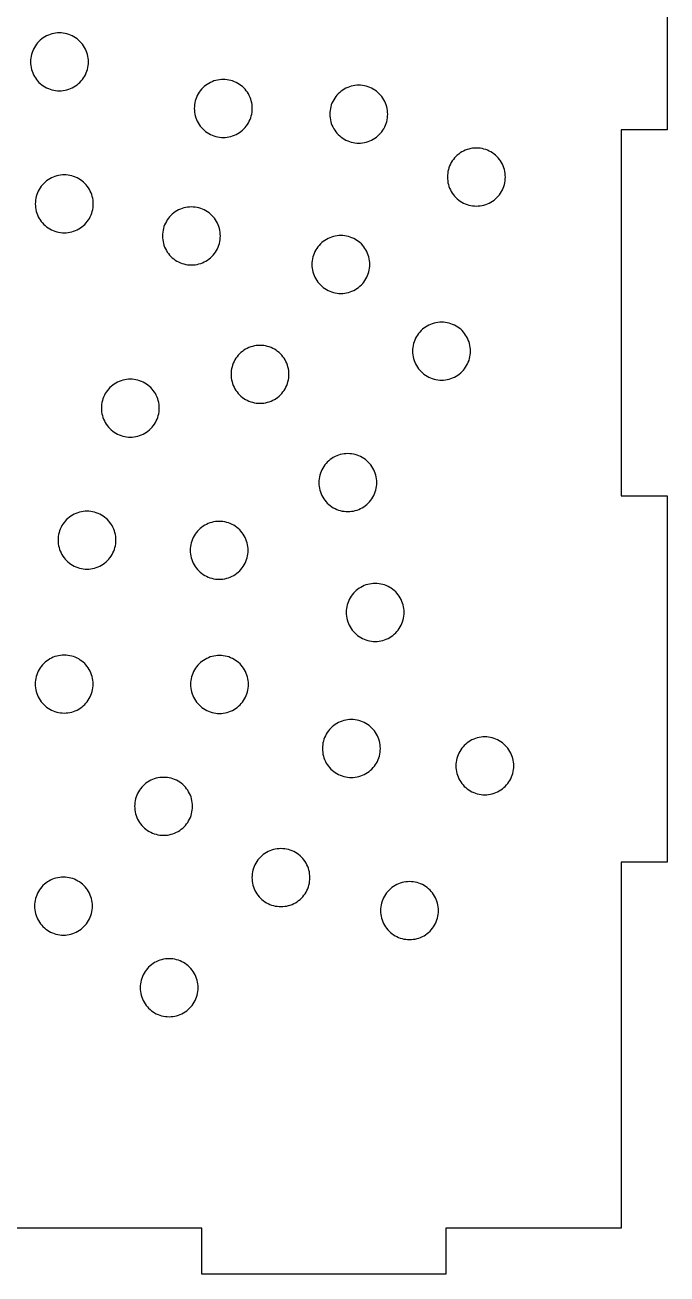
# Model space of a CAD drawing. Header units: millimetres. Extents: x 0 to 375, y -237 to 0.
# Drawn here: x 332.9 to 375, y -126 to -44.1 of the extents above; entities that cross this region are included whole.
import ezdxf

# ---------------------------------------------------------------- set-up
doc = ezdxf.new("R2010")
doc.units = ezdxf.units.MM
doc.layers.add('CUT', color=1, linetype='Continuous')

msp = doc.modelspace()

# ---------------------------------------------------------------- linework, layer by layer
at = {"layer": 'CUT'}
msp.add_lwpolyline([(375, -27), (375, -51), (372, -51), (372, -75), (375, -75), (375, -99), (372, -99), (372, -123), (360.5, -123), (360.5, -126), (360.5, -126), (344.5, -126), (344.5, -123), (315.5, -123)], dxfattribs=at)
for points in [[(336.96, -47.155), (336.996, -47.036), (337.024, -46.915), (337.045, -46.792), (337.057, -46.668), (337.061, -46.544), (337.057, -46.42), (337.045, -46.296), (337.024, -46.174), (336.996, -46.052), (336.96, -45.934), (336.916, -45.817), (336.865, -45.704), (336.806, -45.594), (336.741, -45.489), (336.668, -45.388), (336.59, -45.292), (336.505, -45.201), (336.414, -45.116), (336.318, -45.037), (336.217, -44.965), (336.111, -44.899), (336.002, -44.841), (335.888, -44.789), (335.772, -44.746), (335.653, -44.709), (335.532, -44.681), (335.409, -44.661), (335.286, -44.649), (335.162, -44.645), (335.037, -44.649), (334.914, -44.661), (334.791, -44.681), (334.67, -44.709), (334.551, -44.746), (334.435, -44.789), (334.322, -44.841), (334.212, -44.899), (334.106, -44.965), (334.005, -45.037), (333.909, -45.116), (333.819, -45.201), (333.734, -45.292), (333.655, -45.388), (333.582, -45.489), (333.517, -45.594), (333.458, -45.704), (333.407, -45.817), (333.363, -45.934), (333.327, -46.052), (333.299, -46.174), (333.279, -46.296), (333.266, -46.42), (333.262, -46.544), (333.266, -46.668), (333.279, -46.792), (333.299, -46.915), (333.327, -47.036), (333.363, -47.155), (333.407, -47.271), (333.458, -47.384), (333.517, -47.494), (333.582, -47.599), (333.655, -47.7), (333.734, -47.796), (333.819, -47.887), (333.909, -47.972), (334.005, -48.051), (334.106, -48.123), (334.212, -48.189), (334.322, -48.247), (334.435, -48.299), (334.551, -48.343), (334.67, -48.379), (334.791, -48.407), (334.914, -48.427), (335.037, -48.439), (335.162, -48.443), (335.286, -48.439), (335.409, -48.427), (335.532, -48.407), (335.653, -48.379), (335.772, -48.343), (335.888, -48.299), (336.002, -48.247), (336.111, -48.189), (336.217, -48.123), (336.318, -48.051), (336.414, -47.972), (336.505, -47.887), (336.59, -47.796), (336.668, -47.7), (336.741, -47.599), (336.806, -47.494), (336.865, -47.384), (336.916, -47.271), (336.96, -47.155)], [(347.703, -50.206), (347.739, -50.087), (347.768, -49.966), (347.788, -49.843), (347.8, -49.72), (347.804, -49.596), (347.8, -49.471), (347.788, -49.348), (347.768, -49.225), (347.739, -49.104), (347.703, -48.985), (347.659, -48.869), (347.608, -48.755), (347.55, -48.646), (347.484, -48.54), (347.412, -48.439), (347.333, -48.343), (347.248, -48.252), (347.157, -48.168), (347.061, -48.089), (346.96, -48.016), (346.854, -47.951), (346.745, -47.892), (346.632, -47.841), (346.515, -47.797), (346.396, -47.761), (346.275, -47.733), (346.153, -47.712), (346.029, -47.7), (345.905, -47.696), (345.78, -47.7), (345.657, -47.712), (345.534, -47.733), (345.413, -47.761), (345.294, -47.797), (345.178, -47.841), (345.065, -47.892), (344.955, -47.951), (344.85, -48.016), (344.748, -48.089), (344.652, -48.168), (344.562, -48.252), (344.477, -48.343), (344.398, -48.439), (344.325, -48.54), (344.26, -48.646), (344.201, -48.755), (344.15, -48.869), (344.106, -48.985), (344.07, -49.104), (344.042, -49.225), (344.022, -49.348), (344.009, -49.471), (344.005, -49.596), (344.009, -49.72), (344.022, -49.843), (344.042, -49.966), (344.07, -50.087), (344.106, -50.206), (344.15, -50.322), (344.201, -50.436), (344.26, -50.545), (344.325, -50.651), (344.398, -50.752), (344.477, -50.848), (344.562, -50.939), (344.652, -51.023), (344.748, -51.102), (344.85, -51.175), (344.955, -51.24), (345.065, -51.299), (345.178, -51.35), (345.294, -51.394), (345.413, -51.43), (345.534, -51.458), (345.657, -51.479), (345.78, -51.491), (345.905, -51.495), (346.029, -51.491), (346.153, -51.479), (346.275, -51.458), (346.396, -51.43), (346.515, -51.394), (346.632, -51.35), (346.745, -51.299), (346.854, -51.24), (346.96, -51.175), (347.061, -51.102), (347.157, -51.023), (347.248, -50.939), (347.333, -50.848), (347.412, -50.752), (347.484, -50.651), (347.55, -50.545), (347.608, -50.436), (347.659, -50.322), (347.703, -50.206)], [(356.543, -50.699), (356.586, -50.583), (356.622, -50.464), (356.651, -50.343), (356.671, -50.22), (356.683, -50.096), (356.687, -49.972), (356.683, -49.848), (356.671, -49.724), (356.651, -49.602), (356.622, -49.481), (356.586, -49.362), (356.543, -49.245), (356.491, -49.132), (356.433, -49.023), (356.367, -48.917), (356.295, -48.816), (356.216, -48.72), (356.131, -48.629), (356.04, -48.544), (355.944, -48.465), (355.843, -48.393), (355.737, -48.327), (355.628, -48.269), (355.515, -48.217), (355.398, -48.174), (355.279, -48.138), (355.158, -48.109), (355.036, -48.089), (354.912, -48.077), (354.788, -48.073), (354.664, -48.077), (354.54, -48.089), (354.417, -48.109), (354.296, -48.138), (354.177, -48.174), (354.061, -48.217), (353.948, -48.269), (353.838, -48.327), (353.733, -48.393), (353.632, -48.465), (353.536, -48.544), (353.445, -48.629), (353.36, -48.72), (353.281, -48.816), (353.209, -48.917), (353.143, -49.023), (353.084, -49.132), (353.033, -49.245), (352.989, -49.362), (352.953, -49.481), (352.925, -49.602), (352.905, -49.724), (352.893, -49.848), (352.889, -49.972), (352.893, -50.096), (352.905, -50.22), (352.925, -50.343), (352.953, -50.464), (352.989, -50.583), (353.033, -50.699), (353.084, -50.812), (353.143, -50.922), (353.209, -51.027), (353.281, -51.128), (353.36, -51.225), (353.445, -51.315), (353.536, -51.4), (353.632, -51.479), (353.733, -51.551), (353.838, -51.617), (353.948, -51.676), (354.061, -51.727), (354.177, -51.771), (354.296, -51.807), (354.417, -51.835), (354.54, -51.855), (354.664, -51.867), (354.788, -51.872), (354.912, -51.867), (355.036, -51.855), (355.158, -51.835), (355.279, -51.807), (355.398, -51.771), (355.515, -51.727), (355.628, -51.676), (355.737, -51.617), (355.843, -51.551), (355.944, -51.479), (356.04, -51.4), (356.131, -51.315), (356.216, -51.225), (356.295, -51.128), (356.367, -51.027), (356.433, -50.922), (356.491, -50.812), (356.543, -50.699)], [(364.256, -54.82), (364.3, -54.703), (364.336, -54.584), (364.364, -54.463), (364.384, -54.341), (364.397, -54.217), (364.401, -54.093), (364.397, -53.968), (364.384, -53.845), (364.364, -53.722), (364.336, -53.601), (364.3, -53.482), (364.256, -53.366), (364.205, -53.253), (364.146, -53.143), (364.081, -53.038), (364.008, -52.936), (363.929, -52.84), (363.844, -52.75), (363.754, -52.665), (363.658, -52.586), (363.557, -52.514), (363.451, -52.448), (363.341, -52.389), (363.228, -52.338), (363.112, -52.294), (362.993, -52.258), (362.872, -52.23), (362.749, -52.21), (362.626, -52.197), (362.501, -52.193), (362.377, -52.197), (362.253, -52.21), (362.131, -52.23), (362.01, -52.258), (361.891, -52.294), (361.775, -52.338), (361.661, -52.389), (361.552, -52.448), (361.446, -52.514), (361.345, -52.586), (361.249, -52.665), (361.158, -52.75), (361.073, -52.84), (360.995, -52.936), (360.922, -53.038), (360.857, -53.143), (360.798, -53.253), (360.747, -53.366), (360.703, -53.482), (360.667, -53.601), (360.639, -53.722), (360.618, -53.845), (360.606, -53.968), (360.602, -54.093), (360.606, -54.217), (360.618, -54.341), (360.639, -54.463), (360.667, -54.584), (360.703, -54.703), (360.747, -54.82), (360.798, -54.933), (360.857, -55.042), (360.922, -55.148), (360.995, -55.249), (361.073, -55.345), (361.158, -55.436), (361.249, -55.521), (361.345, -55.6), (361.446, -55.672), (361.552, -55.738), (361.661, -55.796), (361.775, -55.847), (361.891, -55.891), (362.01, -55.927), (362.131, -55.956), (362.253, -55.976), (362.377, -55.988), (362.501, -55.992), (362.626, -55.988), (362.749, -55.976), (362.872, -55.956), (362.993, -55.927), (363.112, -55.891), (363.228, -55.847), (363.341, -55.796), (363.451, -55.738), (363.557, -55.672), (363.658, -55.6), (363.754, -55.521), (363.844, -55.436), (363.929, -55.345), (364.008, -55.249), (364.081, -55.148), (364.146, -55.042), (364.205, -54.933), (364.256, -54.82)], [(337.279, -56.463), (337.315, -56.344), (337.343, -56.223), (337.363, -56.1), (337.375, -55.977), (337.379, -55.852), (337.375, -55.728), (337.363, -55.604), (337.343, -55.482), (337.315, -55.361), (337.279, -55.242), (337.235, -55.125), (337.183, -55.012), (337.125, -54.903), (337.059, -54.797), (336.987, -54.696), (336.908, -54.6), (336.823, -54.509), (336.732, -54.424), (336.636, -54.345), (336.535, -54.273), (336.43, -54.207), (336.32, -54.149), (336.207, -54.098), (336.091, -54.054), (335.972, -54.018), (335.851, -53.989), (335.728, -53.969), (335.604, -53.957), (335.48, -53.953), (335.356, -53.957), (335.232, -53.969), (335.109, -53.989), (334.988, -54.018), (334.869, -54.054), (334.753, -54.098), (334.64, -54.149), (334.53, -54.207), (334.425, -54.273), (334.324, -54.345), (334.228, -54.424), (334.137, -54.509), (334.052, -54.6), (333.973, -54.696), (333.901, -54.797), (333.835, -54.903), (333.777, -55.012), (333.725, -55.125), (333.681, -55.242), (333.645, -55.361), (333.617, -55.482), (333.597, -55.604), (333.585, -55.728), (333.581, -55.852), (333.585, -55.977), (333.597, -56.1), (333.617, -56.223), (333.645, -56.344), (333.681, -56.463), (333.725, -56.579), (333.777, -56.692), (333.835, -56.802), (333.901, -56.908), (333.973, -57.009), (334.052, -57.105), (334.137, -57.195), (334.228, -57.28), (334.324, -57.359), (334.425, -57.432), (334.53, -57.497), (334.64, -57.556), (334.753, -57.607), (334.869, -57.651), (334.988, -57.687), (335.109, -57.715), (335.232, -57.735), (335.356, -57.748), (335.48, -57.752), (335.604, -57.748), (335.728, -57.735), (335.851, -57.715), (335.972, -57.687), (336.091, -57.651), (336.207, -57.607), (336.32, -57.556), (336.43, -57.497), (336.535, -57.432), (336.636, -57.359), (336.732, -57.28), (336.823, -57.195), (336.908, -57.105), (336.987, -57.009), (337.059, -56.908), (337.125, -56.802), (337.183, -56.692), (337.235, -56.579), (337.279, -56.463)], [(345.614, -58.565), (345.65, -58.446), (345.678, -58.325), (345.698, -58.203), (345.711, -58.079), (345.715, -57.955), (345.711, -57.83), (345.698, -57.707), (345.678, -57.584), (345.65, -57.463), (345.614, -57.344), (345.57, -57.228), (345.519, -57.115), (345.46, -57.005), (345.395, -56.899), (345.322, -56.798), (345.243, -56.702), (345.158, -56.612), (345.068, -56.527), (344.972, -56.448), (344.871, -56.375), (344.765, -56.31), (344.655, -56.251), (344.542, -56.2), (344.426, -56.156), (344.307, -56.12), (344.186, -56.092), (344.063, -56.072), (343.94, -56.059), (343.815, -56.055), (343.691, -56.059), (343.567, -56.072), (343.445, -56.092), (343.324, -56.12), (343.205, -56.156), (343.089, -56.2), (342.975, -56.251), (342.866, -56.31), (342.76, -56.375), (342.659, -56.448), (342.563, -56.527), (342.472, -56.612), (342.387, -56.702), (342.309, -56.798), (342.236, -56.899), (342.171, -57.005), (342.112, -57.115), (342.061, -57.228), (342.017, -57.344), (341.981, -57.463), (341.953, -57.584), (341.932, -57.707), (341.92, -57.83), (341.916, -57.955), (341.92, -58.079), (341.932, -58.203), (341.953, -58.325), (341.981, -58.446), (342.017, -58.565), (342.061, -58.681), (342.112, -58.795), (342.171, -58.904), (342.236, -59.01), (342.309, -59.111), (342.387, -59.207), (342.472, -59.298), (342.563, -59.383), (342.659, -59.461), (342.76, -59.534), (342.866, -59.599), (342.975, -59.658), (343.089, -59.709), (343.205, -59.753), (343.324, -59.789), (343.445, -59.817), (343.567, -59.838), (343.691, -59.85), (343.815, -59.854), (343.94, -59.85), (344.063, -59.838), (344.186, -59.817), (344.307, -59.789), (344.426, -59.753), (344.542, -59.709), (344.655, -59.658), (344.765, -59.599), (344.871, -59.534), (344.972, -59.461), (345.068, -59.383), (345.158, -59.298), (345.243, -59.207), (345.322, -59.111), (345.395, -59.01), (345.46, -58.904), (345.519, -58.795), (345.57, -58.681), (345.614, -58.565)], [(355.415, -60.433), (355.451, -60.314), (355.479, -60.193), (355.5, -60.07), (355.512, -59.947), (355.516, -59.822), (355.512, -59.698), (355.5, -59.575), (355.479, -59.452), (355.451, -59.331), (355.415, -59.212), (355.371, -59.096), (355.32, -58.982), (355.261, -58.873), (355.196, -58.767), (355.123, -58.666), (355.045, -58.57), (354.96, -58.479), (354.869, -58.394), (354.773, -58.316), (354.672, -58.243), (354.566, -58.178), (354.457, -58.119), (354.343, -58.068), (354.227, -58.024), (354.108, -57.988), (353.987, -57.96), (353.864, -57.939), (353.741, -57.927), (353.617, -57.923), (353.492, -57.927), (353.369, -57.939), (353.246, -57.96), (353.125, -57.988), (353.006, -58.024), (352.89, -58.068), (352.777, -58.119), (352.667, -58.178), (352.561, -58.243), (352.46, -58.316), (352.364, -58.394), (352.274, -58.479), (352.189, -58.57), (352.11, -58.666), (352.037, -58.767), (351.972, -58.873), (351.913, -58.982), (351.862, -59.096), (351.818, -59.212), (351.782, -59.331), (351.754, -59.452), (351.734, -59.575), (351.721, -59.698), (351.717, -59.822), (351.721, -59.947), (351.734, -60.07), (351.754, -60.193), (351.782, -60.314), (351.818, -60.433), (351.862, -60.549), (351.913, -60.662), (351.972, -60.772), (352.037, -60.878), (352.11, -60.979), (352.189, -61.075), (352.274, -61.165), (352.364, -61.25), (352.46, -61.329), (352.561, -61.402), (352.667, -61.467), (352.777, -61.526), (352.89, -61.577), (353.006, -61.621), (353.125, -61.657), (353.246, -61.685), (353.369, -61.705), (353.492, -61.718), (353.617, -61.722), (353.741, -61.718), (353.864, -61.705), (353.987, -61.685), (354.108, -61.657), (354.227, -61.621), (354.343, -61.577), (354.457, -61.526), (354.566, -61.467), (354.672, -61.402), (354.773, -61.329), (354.869, -61.25), (354.96, -61.165), (355.045, -61.075), (355.123, -60.979), (355.196, -60.878), (355.261, -60.772), (355.32, -60.662), (355.371, -60.549), (355.415, -60.433)], [(362.016, -66.114), (362.052, -65.995), (362.08, -65.874), (362.1, -65.751), (362.113, -65.628), (362.117, -65.503), (362.113, -65.379), (362.1, -65.256), (362.08, -65.133), (362.052, -65.012), (362.016, -64.893), (361.972, -64.777), (361.921, -64.663), (361.862, -64.554), (361.797, -64.448), (361.724, -64.347), (361.645, -64.251), (361.56, -64.16), (361.47, -64.075), (361.374, -63.997), (361.273, -63.924), (361.167, -63.859), (361.057, -63.8), (360.944, -63.749), (360.828, -63.705), (360.709, -63.669), (360.588, -63.641), (360.465, -63.62), (360.342, -63.608), (360.217, -63.604), (360.093, -63.608), (359.97, -63.62), (359.847, -63.641), (359.726, -63.669), (359.607, -63.705), (359.491, -63.749), (359.377, -63.8), (359.268, -63.859), (359.162, -63.924), (359.061, -63.997), (358.965, -64.075), (358.874, -64.16), (358.789, -64.251), (358.711, -64.347), (358.638, -64.448), (358.573, -64.554), (358.514, -64.663), (358.463, -64.777), (358.419, -64.893), (358.383, -65.012), (358.355, -65.133), (358.334, -65.256), (358.322, -65.379), (358.318, -65.503), (358.322, -65.628), (358.334, -65.751), (358.355, -65.874), (358.383, -65.995), (358.419, -66.114), (358.463, -66.23), (358.514, -66.343), (358.573, -66.453), (358.638, -66.559), (358.711, -66.66), (358.789, -66.756), (358.874, -66.846), (358.965, -66.931), (359.061, -67.01), (359.162, -67.083), (359.268, -67.148), (359.377, -67.207), (359.491, -67.258), (359.607, -67.302), (359.726, -67.338), (359.847, -67.366), (359.97, -67.387), (360.093, -67.399), (360.217, -67.403), (360.342, -67.399), (360.465, -67.387), (360.588, -67.366), (360.709, -67.338), (360.828, -67.302), (360.944, -67.258), (361.057, -67.207), (361.167, -67.148), (361.273, -67.083), (361.374, -67.01), (361.47, -66.931), (361.56, -66.846), (361.645, -66.756), (361.724, -66.66), (361.797, -66.559), (361.862, -66.453), (361.921, -66.343), (361.972, -66.23), (362.016, -66.114)], [(350.11, -67.636), (350.146, -67.517), (350.174, -67.396), (350.195, -67.274), (350.207, -67.15), (350.211, -67.026), (350.207, -66.902), (350.195, -66.778), (350.174, -66.655), (350.146, -66.534), (350.11, -66.415), (350.066, -66.299), (350.015, -66.186), (349.956, -66.076), (349.891, -65.971), (349.818, -65.87), (349.74, -65.773), (349.655, -65.683), (349.564, -65.598), (349.468, -65.519), (349.367, -65.447), (349.261, -65.381), (349.152, -65.322), (349.038, -65.271), (348.922, -65.227), (348.803, -65.191), (348.682, -65.163), (348.559, -65.143), (348.436, -65.131), (348.312, -65.126), (348.187, -65.131), (348.064, -65.143), (347.941, -65.163), (347.82, -65.191), (347.701, -65.227), (347.585, -65.271), (347.472, -65.322), (347.362, -65.381), (347.256, -65.447), (347.155, -65.519), (347.059, -65.598), (346.969, -65.683), (346.884, -65.773), (346.805, -65.87), (346.732, -65.971), (346.667, -66.076), (346.608, -66.186), (346.557, -66.299), (346.513, -66.415), (346.477, -66.534), (346.449, -66.655), (346.429, -66.778), (346.416, -66.902), (346.412, -67.026), (346.416, -67.15), (346.429, -67.274), (346.449, -67.396), (346.477, -67.517), (346.513, -67.636), (346.557, -67.753), (346.608, -67.866), (346.667, -67.975), (346.732, -68.081), (346.805, -68.182), (346.884, -68.278), (346.969, -68.369), (347.059, -68.454), (347.155, -68.533), (347.256, -68.605), (347.362, -68.671), (347.472, -68.729), (347.585, -68.78), (347.701, -68.824), (347.82, -68.86), (347.941, -68.889), (348.064, -68.909), (348.187, -68.921), (348.312, -68.925), (348.436, -68.921), (348.559, -68.909), (348.682, -68.889), (348.803, -68.86), (348.922, -68.824), (349.038, -68.78), (349.152, -68.729), (349.261, -68.671), (349.367, -68.605), (349.468, -68.533), (349.564, -68.454), (349.655, -68.369), (349.74, -68.278), (349.818, -68.182), (349.891, -68.081), (349.956, -67.975), (350.015, -67.866), (350.066, -67.753), (350.11, -67.636)], [(341.566, -69.968), (341.609, -69.851), (341.645, -69.732), (341.674, -69.611), (341.694, -69.489), (341.706, -69.365), (341.71, -69.241), (341.706, -69.117), (341.694, -68.993), (341.674, -68.87), (341.645, -68.749), (341.609, -68.63), (341.566, -68.514), (341.514, -68.401), (341.456, -68.291), (341.39, -68.186), (341.318, -68.085), (341.239, -67.989), (341.154, -67.898), (341.063, -67.813), (340.967, -67.734), (340.866, -67.662), (340.76, -67.596), (340.651, -67.537), (340.538, -67.486), (340.421, -67.442), (340.302, -67.406), (340.181, -67.378), (340.059, -67.358), (339.935, -67.346), (339.811, -67.342), (339.687, -67.346), (339.563, -67.358), (339.44, -67.378), (339.319, -67.406), (339.2, -67.442), (339.084, -67.486), (338.971, -67.537), (338.861, -67.596), (338.756, -67.662), (338.655, -67.734), (338.559, -67.813), (338.468, -67.898), (338.383, -67.989), (338.304, -68.085), (338.232, -68.186), (338.166, -68.291), (338.107, -68.401), (338.056, -68.514), (338.012, -68.63), (337.976, -68.749), (337.948, -68.87), (337.928, -68.993), (337.916, -69.117), (337.912, -69.241), (337.916, -69.365), (337.928, -69.489), (337.948, -69.611), (337.976, -69.732), (338.012, -69.851), (338.056, -69.968), (338.107, -70.081), (338.166, -70.19), (338.232, -70.296), (338.304, -70.397), (338.383, -70.493), (338.468, -70.584), (338.559, -70.669), (338.655, -70.748), (338.756, -70.82), (338.861, -70.886), (338.971, -70.944), (339.084, -70.996), (339.2, -71.039), (339.319, -71.075), (339.44, -71.104), (339.563, -71.124), (339.687, -71.136), (339.811, -71.14), (339.935, -71.136), (340.059, -71.124), (340.181, -71.104), (340.302, -71.075), (340.421, -71.039), (340.538, -70.996), (340.651, -70.944), (340.76, -70.886), (340.866, -70.82), (340.967, -70.748), (341.063, -70.669), (341.154, -70.584), (341.239, -70.493), (341.318, -70.397), (341.39, -70.296), (341.456, -70.19), (341.514, -70.081), (341.566, -69.968)], [(355.869, -74.731), (355.905, -74.613), (355.933, -74.491), (355.953, -74.369), (355.965, -74.245), (355.969, -74.121), (355.965, -73.997), (355.953, -73.873), (355.933, -73.75), (355.905, -73.629), (355.869, -73.51), (355.825, -73.394), (355.773, -73.281), (355.715, -73.171), (355.649, -73.066), (355.577, -72.965), (355.498, -72.869), (355.413, -72.778), (355.322, -72.693), (355.226, -72.614), (355.125, -72.542), (355.02, -72.476), (354.91, -72.418), (354.797, -72.366), (354.681, -72.322), (354.562, -72.286), (354.441, -72.258), (354.318, -72.238), (354.194, -72.226), (354.07, -72.222), (353.946, -72.226), (353.822, -72.238), (353.699, -72.258), (353.578, -72.286), (353.459, -72.322), (353.343, -72.366), (353.23, -72.418), (353.12, -72.476), (353.015, -72.542), (352.914, -72.614), (352.818, -72.693), (352.727, -72.778), (352.642, -72.869), (352.563, -72.965), (352.491, -73.066), (352.425, -73.171), (352.367, -73.281), (352.315, -73.394), (352.271, -73.51), (352.235, -73.629), (352.207, -73.75), (352.187, -73.873), (352.175, -73.997), (352.171, -74.121), (352.175, -74.245), (352.187, -74.369), (352.207, -74.491), (352.235, -74.613), (352.271, -74.731), (352.315, -74.848), (352.367, -74.961), (352.425, -75.071), (352.491, -75.176), (352.563, -75.277), (352.642, -75.373), (352.727, -75.464), (352.818, -75.549), (352.914, -75.628), (353.015, -75.7), (353.12, -75.766), (353.23, -75.824), (353.343, -75.876), (353.459, -75.919), (353.578, -75.956), (353.699, -75.984), (353.822, -76.004), (353.946, -76.016), (354.07, -76.02), (354.194, -76.016), (354.318, -76.004), (354.441, -75.984), (354.562, -75.956), (354.681, -75.919), (354.797, -75.876), (354.91, -75.824), (355.02, -75.766), (355.125, -75.7), (355.226, -75.628), (355.322, -75.549), (355.413, -75.464), (355.498, -75.373), (355.577, -75.277), (355.649, -75.176), (355.715, -75.071), (355.773, -74.961), (355.825, -74.848), (355.869, -74.731)], [(338.768, -78.504), (338.804, -78.385), (338.832, -78.264), (338.853, -78.142), (338.865, -78.018), (338.869, -77.894), (338.865, -77.77), (338.853, -77.646), (338.832, -77.523), (338.804, -77.402), (338.768, -77.283), (338.724, -77.167), (338.673, -77.054), (338.615, -76.944), (338.549, -76.839), (338.476, -76.738), (338.398, -76.641), (338.313, -76.551), (338.222, -76.466), (338.126, -76.387), (338.025, -76.315), (337.919, -76.249), (337.81, -76.19), (337.696, -76.139), (337.58, -76.095), (337.461, -76.059), (337.34, -76.031), (337.218, -76.011), (337.094, -75.999), (336.97, -75.994), (336.845, -75.999), (336.722, -76.011), (336.599, -76.031), (336.478, -76.059), (336.359, -76.095), (336.243, -76.139), (336.13, -76.19), (336.02, -76.249), (335.914, -76.315), (335.813, -76.387), (335.717, -76.466), (335.627, -76.551), (335.542, -76.641), (335.463, -76.738), (335.39, -76.839), (335.325, -76.944), (335.266, -77.054), (335.215, -77.167), (335.171, -77.283), (335.135, -77.402), (335.107, -77.523), (335.087, -77.646), (335.074, -77.77), (335.07, -77.894), (335.074, -78.018), (335.087, -78.142), (335.107, -78.264), (335.135, -78.385), (335.171, -78.504), (335.215, -78.621), (335.266, -78.734), (335.325, -78.843), (335.39, -78.949), (335.463, -79.05), (335.542, -79.146), (335.627, -79.237), (335.717, -79.322), (335.813, -79.401), (335.914, -79.473), (336.02, -79.539), (336.13, -79.597), (336.243, -79.648), (336.359, -79.692), (336.478, -79.728), (336.599, -79.757), (336.722, -79.777), (336.845, -79.789), (336.97, -79.793), (337.094, -79.789), (337.218, -79.777), (337.34, -79.757), (337.461, -79.728), (337.58, -79.692), (337.696, -79.648), (337.81, -79.597), (337.919, -79.539), (338.025, -79.473), (338.126, -79.401), (338.222, -79.322), (338.313, -79.237), (338.398, -79.146), (338.476, -79.05), (338.549, -78.949), (338.615, -78.843), (338.673, -78.734), (338.724, -78.621), (338.768, -78.504)], [(347.437, -79.172), (347.473, -79.053), (347.501, -78.932), (347.521, -78.81), (347.533, -78.686), (347.537, -78.562), (347.533, -78.438), (347.521, -78.314), (347.501, -78.191), (347.473, -78.07), (347.437, -77.951), (347.393, -77.835), (347.341, -77.722), (347.283, -77.612), (347.217, -77.507), (347.145, -77.406), (347.066, -77.31), (346.981, -77.219), (346.89, -77.134), (346.794, -77.055), (346.693, -76.983), (346.588, -76.917), (346.478, -76.858), (346.365, -76.807), (346.249, -76.763), (346.13, -76.727), (346.009, -76.699), (345.886, -76.679), (345.762, -76.667), (345.638, -76.663), (345.514, -76.667), (345.39, -76.679), (345.267, -76.699), (345.146, -76.727), (345.027, -76.763), (344.911, -76.807), (344.798, -76.858), (344.688, -76.917), (344.583, -76.983), (344.482, -77.055), (344.386, -77.134), (344.295, -77.219), (344.21, -77.31), (344.131, -77.406), (344.059, -77.507), (343.993, -77.612), (343.935, -77.722), (343.883, -77.835), (343.839, -77.951), (343.803, -78.07), (343.775, -78.191), (343.755, -78.314), (343.743, -78.438), (343.739, -78.562), (343.743, -78.686), (343.755, -78.81), (343.775, -78.932), (343.803, -79.053), (343.839, -79.172), (343.883, -79.289), (343.935, -79.402), (343.993, -79.512), (344.059, -79.617), (344.131, -79.718), (344.21, -79.814), (344.295, -79.905), (344.386, -79.99), (344.482, -80.069), (344.583, -80.141), (344.688, -80.207), (344.798, -80.265), (344.911, -80.317), (345.027, -80.36), (345.146, -80.396), (345.267, -80.425), (345.39, -80.445), (345.514, -80.457), (345.638, -80.461), (345.762, -80.457), (345.886, -80.445), (346.009, -80.425), (346.13, -80.396), (346.249, -80.36), (346.365, -80.317), (346.478, -80.265), (346.588, -80.207), (346.693, -80.141), (346.794, -80.069), (346.89, -79.99), (346.981, -79.905), (347.066, -79.814), (347.145, -79.718), (347.217, -79.617), (347.283, -79.512), (347.341, -79.402), (347.393, -79.289), (347.437, -79.172)], [(357.666, -83.243), (357.702, -83.124), (357.73, -83.003), (357.751, -82.88), (357.763, -82.757), (357.767, -82.632), (357.763, -82.508), (357.751, -82.385), (357.73, -82.262), (357.702, -82.141), (357.666, -82.022), (357.622, -81.906), (357.571, -81.792), (357.512, -81.683), (357.447, -81.577), (357.374, -81.476), (357.295, -81.38), (357.21, -81.289), (357.12, -81.205), (357.024, -81.126), (356.923, -81.053), (356.817, -80.988), (356.708, -80.929), (356.594, -80.878), (356.478, -80.834), (356.359, -80.798), (356.238, -80.77), (356.115, -80.749), (355.992, -80.737), (355.867, -80.733), (355.743, -80.737), (355.62, -80.749), (355.497, -80.77), (355.376, -80.798), (355.257, -80.834), (355.141, -80.878), (355.027, -80.929), (354.918, -80.988), (354.812, -81.053), (354.711, -81.126), (354.615, -81.205), (354.524, -81.289), (354.439, -81.38), (354.361, -81.476), (354.288, -81.577), (354.223, -81.683), (354.164, -81.792), (354.113, -81.906), (354.069, -82.022), (354.033, -82.141), (354.005, -82.262), (353.984, -82.385), (353.972, -82.508), (353.968, -82.632), (353.972, -82.757), (353.984, -82.88), (354.005, -83.003), (354.033, -83.124), (354.069, -83.243), (354.113, -83.359), (354.164, -83.473), (354.223, -83.582), (354.288, -83.688), (354.361, -83.789), (354.439, -83.885), (354.524, -83.975), (354.615, -84.06), (354.711, -84.139), (354.812, -84.212), (354.918, -84.277), (355.027, -84.336), (355.141, -84.387), (355.257, -84.431), (355.376, -84.467), (355.497, -84.495), (355.62, -84.516), (355.743, -84.528), (355.867, -84.532), (355.992, -84.528), (356.115, -84.516), (356.238, -84.495), (356.359, -84.467), (356.478, -84.431), (356.594, -84.387), (356.708, -84.336), (356.817, -84.277), (356.923, -84.212), (357.024, -84.139), (357.12, -84.06), (357.21, -83.975), (357.295, -83.885), (357.374, -83.789), (357.447, -83.688), (357.512, -83.582), (357.571, -83.473), (357.622, -83.359), (357.666, -83.243)], [(337.272, -87.941), (337.308, -87.822), (337.336, -87.701), (337.357, -87.578), (337.369, -87.454), (337.373, -87.33), (337.369, -87.206), (337.357, -87.082), (337.336, -86.96), (337.308, -86.839), (337.272, -86.72), (337.228, -86.603), (337.177, -86.49), (337.118, -86.381), (337.053, -86.275), (336.98, -86.174), (336.901, -86.078), (336.817, -85.987), (336.726, -85.902), (336.63, -85.823), (336.529, -85.751), (336.423, -85.685), (336.314, -85.627), (336.2, -85.576), (336.084, -85.532), (335.965, -85.496), (335.844, -85.467), (335.721, -85.447), (335.598, -85.435), (335.473, -85.431), (335.349, -85.435), (335.226, -85.447), (335.103, -85.467), (334.982, -85.496), (334.863, -85.532), (334.747, -85.576), (334.633, -85.627), (334.524, -85.685), (334.418, -85.751), (334.317, -85.823), (334.221, -85.902), (334.13, -85.987), (334.046, -86.078), (333.967, -86.174), (333.894, -86.275), (333.829, -86.381), (333.77, -86.49), (333.719, -86.603), (333.675, -86.72), (333.639, -86.839), (333.611, -86.96), (333.59, -87.082), (333.578, -87.206), (333.574, -87.33), (333.578, -87.454), (333.59, -87.578), (333.611, -87.701), (333.639, -87.822), (333.675, -87.941), (333.719, -88.057), (333.77, -88.17), (333.829, -88.28), (333.894, -88.385), (333.967, -88.486), (334.046, -88.583), (334.13, -88.673), (334.221, -88.758), (334.317, -88.837), (334.418, -88.909), (334.524, -88.975), (334.633, -89.034), (334.747, -89.085), (334.863, -89.129), (334.982, -89.165), (335.103, -89.193), (335.226, -89.213), (335.349, -89.225), (335.473, -89.23), (335.598, -89.225), (335.721, -89.213), (335.844, -89.193), (335.965, -89.165), (336.084, -89.129), (336.2, -89.085), (336.314, -89.034), (336.423, -88.975), (336.529, -88.909), (336.63, -88.837), (336.726, -88.758), (336.817, -88.673), (336.901, -88.583), (336.98, -88.486), (337.053, -88.385), (337.118, -88.28), (337.177, -88.17), (337.228, -88.057), (337.272, -87.941)], [(347.413, -88.079), (347.457, -87.963), (347.493, -87.844), (347.521, -87.723), (347.542, -87.601), (347.554, -87.477), (347.558, -87.353), (347.554, -87.228), (347.542, -87.105), (347.521, -86.982), (347.493, -86.861), (347.457, -86.742), (347.413, -86.626), (347.362, -86.513), (347.303, -86.403), (347.238, -86.297), (347.165, -86.196), (347.087, -86.1), (347.002, -86.01), (346.911, -85.925), (346.815, -85.846), (346.714, -85.773), (346.608, -85.708), (346.499, -85.649), (346.385, -85.598), (346.269, -85.554), (346.15, -85.518), (346.029, -85.49), (345.906, -85.47), (345.783, -85.457), (345.659, -85.453), (345.534, -85.457), (345.411, -85.47), (345.288, -85.49), (345.167, -85.518), (345.048, -85.554), (344.932, -85.598), (344.818, -85.649), (344.709, -85.708), (344.603, -85.773), (344.502, -85.846), (344.406, -85.925), (344.316, -86.01), (344.231, -86.1), (344.152, -86.196), (344.079, -86.297), (344.014, -86.403), (343.955, -86.513), (343.904, -86.626), (343.86, -86.742), (343.824, -86.861), (343.796, -86.982), (343.775, -87.105), (343.763, -87.228), (343.759, -87.353), (343.763, -87.477), (343.775, -87.601), (343.796, -87.723), (343.824, -87.844), (343.86, -87.963), (343.904, -88.079), (343.955, -88.193), (344.014, -88.302), (344.079, -88.408), (344.152, -88.509), (344.231, -88.605), (344.316, -88.696), (344.406, -88.781), (344.502, -88.859), (344.603, -88.932), (344.709, -88.997), (344.818, -89.056), (344.932, -89.107), (345.048, -89.151), (345.167, -89.187), (345.288, -89.215), (345.411, -89.236), (345.534, -89.248), (345.659, -89.252), (345.783, -89.248), (345.906, -89.236), (346.029, -89.215), (346.15, -89.187), (346.269, -89.151), (346.385, -89.107), (346.499, -89.056), (346.608, -88.997), (346.714, -88.932), (346.815, -88.859), (346.911, -88.781), (347.002, -88.696), (347.087, -88.605), (347.165, -88.509), (347.238, -88.408), (347.303, -88.302), (347.362, -88.193), (347.413, -88.079)], [(356.06, -92.281), (356.103, -92.165), (356.139, -92.046), (356.168, -91.925), (356.188, -91.802), (356.2, -91.679), (356.204, -91.554), (356.2, -91.43), (356.188, -91.306), (356.168, -91.184), (356.139, -91.063), (356.103, -90.944), (356.06, -90.828), (356.008, -90.714), (355.95, -90.605), (355.884, -90.499), (355.812, -90.398), (355.733, -90.302), (355.648, -90.211), (355.557, -90.126), (355.461, -90.048), (355.36, -89.975), (355.255, -89.91), (355.145, -89.851), (355.032, -89.8), (354.915, -89.756), (354.796, -89.72), (354.675, -89.692), (354.553, -89.671), (354.429, -89.659), (354.305, -89.655), (354.181, -89.659), (354.057, -89.671), (353.934, -89.692), (353.813, -89.72), (353.694, -89.756), (353.578, -89.8), (353.465, -89.851), (353.355, -89.91), (353.25, -89.975), (353.149, -90.048), (353.053, -90.126), (352.962, -90.211), (352.877, -90.302), (352.798, -90.398), (352.726, -90.499), (352.66, -90.605), (352.601, -90.714), (352.55, -90.828), (352.506, -90.944), (352.47, -91.063), (352.442, -91.184), (352.422, -91.306), (352.41, -91.43), (352.406, -91.554), (352.41, -91.679), (352.422, -91.802), (352.442, -91.925), (352.47, -92.046), (352.506, -92.165), (352.55, -92.281), (352.601, -92.394), (352.66, -92.504), (352.726, -92.61), (352.798, -92.711), (352.877, -92.807), (352.962, -92.897), (353.053, -92.982), (353.149, -93.061), (353.25, -93.134), (353.355, -93.199), (353.465, -93.258), (353.578, -93.309), (353.694, -93.353), (353.813, -93.389), (353.934, -93.417), (354.057, -93.437), (354.181, -93.45), (354.305, -93.454), (354.429, -93.45), (354.553, -93.437), (354.675, -93.417), (354.796, -93.389), (354.915, -93.353), (355.032, -93.309), (355.145, -93.258), (355.255, -93.199), (355.36, -93.134), (355.461, -93.061), (355.557, -92.982), (355.648, -92.897), (355.733, -92.807), (355.812, -92.711), (355.884, -92.61), (355.95, -92.504), (356.008, -92.394), (356.06, -92.281)], [(364.85, -93.301), (364.886, -93.182), (364.914, -93.061), (364.935, -92.938), (364.947, -92.814), (364.951, -92.69), (364.947, -92.566), (364.935, -92.442), (364.914, -92.32), (364.886, -92.199), (364.85, -92.08), (364.806, -91.963), (364.755, -91.85), (364.697, -91.741), (364.631, -91.635), (364.558, -91.534), (364.48, -91.438), (364.395, -91.347), (364.304, -91.262), (364.208, -91.183), (364.107, -91.111), (364.001, -91.045), (363.892, -90.987), (363.779, -90.935), (363.662, -90.892), (363.543, -90.856), (363.422, -90.827), (363.3, -90.807), (363.176, -90.795), (363.052, -90.791), (362.927, -90.795), (362.804, -90.807), (362.681, -90.827), (362.56, -90.856), (362.441, -90.892), (362.325, -90.935), (362.212, -90.987), (362.102, -91.045), (361.996, -91.111), (361.895, -91.183), (361.799, -91.262), (361.709, -91.347), (361.624, -91.438), (361.545, -91.534), (361.472, -91.635), (361.407, -91.741), (361.348, -91.85), (361.297, -91.963), (361.253, -92.08), (361.217, -92.199), (361.189, -92.32), (361.169, -92.442), (361.156, -92.566), (361.152, -92.69), (361.156, -92.814), (361.169, -92.938), (361.189, -93.061), (361.217, -93.182), (361.253, -93.301), (361.297, -93.417), (361.348, -93.53), (361.407, -93.64), (361.472, -93.745), (361.545, -93.846), (361.624, -93.942), (361.709, -94.033), (361.799, -94.118), (361.895, -94.197), (361.996, -94.269), (362.102, -94.335), (362.212, -94.394), (362.325, -94.445), (362.441, -94.489), (362.56, -94.525), (362.681, -94.553), (362.804, -94.573), (362.927, -94.585), (363.052, -94.589), (363.176, -94.585), (363.3, -94.573), (363.422, -94.553), (363.543, -94.525), (363.662, -94.489), (363.779, -94.445), (363.892, -94.394), (364.001, -94.335), (364.107, -94.269), (364.208, -94.197), (364.304, -94.118), (364.395, -94.033), (364.48, -93.942), (364.558, -93.846), (364.631, -93.745), (364.697, -93.64), (364.755, -93.53), (364.806, -93.417), (364.85, -93.301)], [(343.789, -95.952), (343.825, -95.833), (343.853, -95.712), (343.873, -95.59), (343.886, -95.466), (343.89, -95.342), (343.886, -95.218), (343.873, -95.094), (343.853, -94.971), (343.825, -94.85), (343.789, -94.731), (343.745, -94.615), (343.694, -94.502), (343.635, -94.392), (343.57, -94.287), (343.497, -94.186), (343.418, -94.09), (343.333, -93.999), (343.243, -93.914), (343.147, -93.835), (343.046, -93.763), (342.94, -93.697), (342.83, -93.638), (342.717, -93.587), (342.601, -93.543), (342.482, -93.507), (342.361, -93.479), (342.238, -93.459), (342.115, -93.447), (341.99, -93.443), (341.866, -93.447), (341.742, -93.459), (341.62, -93.479), (341.499, -93.507), (341.38, -93.543), (341.263, -93.587), (341.15, -93.638), (341.041, -93.697), (340.935, -93.763), (340.834, -93.835), (340.738, -93.914), (340.647, -93.999), (340.562, -94.09), (340.483, -94.186), (340.411, -94.287), (340.345, -94.392), (340.287, -94.502), (340.236, -94.615), (340.192, -94.731), (340.156, -94.85), (340.128, -94.971), (340.107, -95.094), (340.095, -95.218), (340.091, -95.342), (340.095, -95.466), (340.107, -95.59), (340.128, -95.712), (340.156, -95.833), (340.192, -95.952), (340.236, -96.069), (340.287, -96.182), (340.345, -96.291), (340.411, -96.397), (340.483, -96.498), (340.562, -96.594), (340.647, -96.685), (340.738, -96.77), (340.834, -96.849), (340.935, -96.921), (341.041, -96.987), (341.15, -97.045), (341.263, -97.097), (341.38, -97.14), (341.499, -97.176), (341.62, -97.205), (341.742, -97.225), (341.866, -97.237), (341.99, -97.241), (342.115, -97.237), (342.238, -97.225), (342.361, -97.205), (342.482, -97.176), (342.601, -97.14), (342.717, -97.097), (342.83, -97.045), (342.94, -96.987), (343.046, -96.921), (343.147, -96.849), (343.243, -96.77), (343.333, -96.685), (343.418, -96.594), (343.497, -96.498), (343.57, -96.397), (343.635, -96.291), (343.694, -96.182), (343.745, -96.069), (343.789, -95.952)], [(351.484, -100.625), (351.52, -100.506), (351.548, -100.385), (351.568, -100.263), (351.58, -100.139), (351.584, -100.015), (351.58, -99.891), (351.568, -99.767), (351.548, -99.644), (351.52, -99.523), (351.484, -99.404), (351.44, -99.288), (351.388, -99.175), (351.33, -99.065), (351.264, -98.96), (351.192, -98.859), (351.113, -98.763), (351.028, -98.672), (350.937, -98.587), (350.841, -98.508), (350.74, -98.436), (350.635, -98.37), (350.525, -98.311), (350.412, -98.26), (350.296, -98.216), (350.177, -98.18), (350.056, -98.152), (349.933, -98.132), (349.809, -98.12), (349.685, -98.116), (349.561, -98.12), (349.437, -98.132), (349.314, -98.152), (349.193, -98.18), (349.075, -98.216), (348.958, -98.26), (348.845, -98.311), (348.735, -98.37), (348.63, -98.436), (348.529, -98.508), (348.433, -98.587), (348.342, -98.672), (348.257, -98.763), (348.178, -98.859), (348.106, -98.96), (348.04, -99.065), (347.982, -99.175), (347.93, -99.288), (347.887, -99.404), (347.85, -99.523), (347.822, -99.644), (347.802, -99.767), (347.79, -99.891), (347.786, -100.015), (347.79, -100.139), (347.802, -100.263), (347.822, -100.385), (347.85, -100.506), (347.887, -100.625), (347.93, -100.742), (347.982, -100.855), (348.04, -100.965), (348.106, -101.07), (348.178, -101.171), (348.257, -101.267), (348.342, -101.358), (348.433, -101.443), (348.529, -101.522), (348.63, -101.594), (348.735, -101.66), (348.845, -101.718), (348.958, -101.77), (349.075, -101.813), (349.193, -101.849), (349.314, -101.878), (349.437, -101.898), (349.561, -101.91), (349.685, -101.914), (349.809, -101.91), (349.933, -101.898), (350.056, -101.878), (350.177, -101.849), (350.296, -101.813), (350.412, -101.77), (350.525, -101.718), (350.635, -101.66), (350.74, -101.594), (350.841, -101.522), (350.937, -101.443), (351.028, -101.358), (351.113, -101.267), (351.192, -101.171), (351.264, -101.07), (351.33, -100.965), (351.388, -100.855), (351.44, -100.742), (351.484, -100.625)], [(337.18, -102.609), (337.223, -102.493), (337.259, -102.374), (337.288, -102.253), (337.308, -102.13), (337.32, -102.007), (337.324, -101.883), (337.32, -101.758), (337.308, -101.635), (337.288, -101.512), (337.259, -101.391), (337.223, -101.272), (337.18, -101.156), (337.128, -101.042), (337.07, -100.933), (337.004, -100.827), (336.932, -100.726), (336.853, -100.63), (336.768, -100.54), (336.677, -100.455), (336.581, -100.376), (336.48, -100.303), (336.374, -100.238), (336.265, -100.179), (336.152, -100.128), (336.035, -100.084), (335.916, -100.048), (335.795, -100.02), (335.673, -99.999), (335.549, -99.987), (335.425, -99.983), (335.301, -99.987), (335.177, -99.999), (335.054, -100.02), (334.933, -100.048), (334.814, -100.084), (334.698, -100.128), (334.585, -100.179), (334.475, -100.238), (334.37, -100.303), (334.269, -100.376), (334.173, -100.455), (334.082, -100.54), (333.997, -100.63), (333.918, -100.726), (333.846, -100.827), (333.78, -100.933), (333.721, -101.042), (333.67, -101.156), (333.626, -101.272), (333.59, -101.391), (333.562, -101.512), (333.542, -101.635), (333.53, -101.758), (333.526, -101.883), (333.53, -102.007), (333.542, -102.13), (333.562, -102.253), (333.59, -102.374), (333.626, -102.493), (333.67, -102.609), (333.721, -102.723), (333.78, -102.832), (333.846, -102.938), (333.918, -103.039), (333.997, -103.135), (334.082, -103.226), (334.173, -103.311), (334.269, -103.389), (334.37, -103.462), (334.475, -103.527), (334.585, -103.586), (334.698, -103.637), (334.814, -103.681), (334.933, -103.717), (335.054, -103.745), (335.177, -103.766), (335.301, -103.778), (335.425, -103.782), (335.549, -103.778), (335.673, -103.766), (335.795, -103.745), (335.916, -103.717), (336.035, -103.681), (336.152, -103.637), (336.265, -103.586), (336.374, -103.527), (336.48, -103.462), (336.581, -103.389), (336.677, -103.311), (336.768, -103.226), (336.853, -103.135), (336.932, -103.039), (337.004, -102.938), (337.07, -102.832), (337.128, -102.723), (337.18, -102.609)], [(359.916, -102.787), (359.953, -102.668), (359.981, -102.547), (360.001, -102.425), (360.013, -102.301), (360.017, -102.177), (360.013, -102.053), (360.001, -101.929), (359.981, -101.806), (359.953, -101.685), (359.916, -101.566), (359.873, -101.45), (359.821, -101.337), (359.763, -101.227), (359.697, -101.122), (359.625, -101.021), (359.546, -100.925), (359.461, -100.834), (359.37, -100.749), (359.274, -100.67), (359.173, -100.598), (359.068, -100.532), (358.958, -100.473), (358.845, -100.422), (358.728, -100.378), (358.609, -100.342), (358.488, -100.314), (358.366, -100.294), (358.242, -100.282), (358.118, -100.278), (357.994, -100.282), (357.87, -100.294), (357.747, -100.314), (357.626, -100.342), (357.507, -100.378), (357.391, -100.422), (357.278, -100.473), (357.168, -100.532), (357.063, -100.598), (356.962, -100.67), (356.866, -100.749), (356.775, -100.834), (356.69, -100.925), (356.611, -101.021), (356.539, -101.122), (356.473, -101.227), (356.414, -101.337), (356.363, -101.45), (356.319, -101.566), (356.283, -101.685), (356.255, -101.806), (356.235, -101.929), (356.223, -102.053), (356.219, -102.177), (356.223, -102.301), (356.235, -102.425), (356.255, -102.547), (356.283, -102.668), (356.319, -102.787), (356.363, -102.904), (356.414, -103.017), (356.473, -103.126), (356.539, -103.232), (356.611, -103.333), (356.69, -103.429), (356.775, -103.52), (356.866, -103.605), (356.962, -103.684), (357.063, -103.756), (357.168, -103.822), (357.278, -103.88), (357.391, -103.932), (357.507, -103.975), (357.626, -104.011), (357.747, -104.04), (357.87, -104.06), (357.994, -104.072), (358.118, -104.076), (358.242, -104.072), (358.366, -104.06), (358.488, -104.04), (358.609, -104.011), (358.728, -103.975), (358.845, -103.932), (358.958, -103.88), (359.068, -103.822), (359.173, -103.756), (359.274, -103.684), (359.37, -103.605), (359.461, -103.52), (359.546, -103.429), (359.625, -103.333), (359.697, -103.232), (359.763, -103.126), (359.821, -103.017), (359.873, -102.904), (359.916, -102.787)], [(344.153, -107.843), (344.189, -107.724), (344.217, -107.603), (344.238, -107.48), (344.25, -107.356), (344.254, -107.232), (344.25, -107.108), (344.238, -106.984), (344.217, -106.862), (344.189, -106.741), (344.153, -106.622), (344.109, -106.505), (344.058, -106.392), (343.999, -106.283), (343.934, -106.177), (343.861, -106.076), (343.782, -105.98), (343.698, -105.889), (343.607, -105.804), (343.511, -105.725), (343.41, -105.653), (343.304, -105.587), (343.195, -105.529), (343.081, -105.477), (342.965, -105.434), (342.846, -105.398), (342.725, -105.369), (342.602, -105.349), (342.479, -105.337), (342.355, -105.333), (342.23, -105.337), (342.107, -105.349), (341.984, -105.369), (341.863, -105.398), (341.744, -105.434), (341.628, -105.477), (341.514, -105.529), (341.405, -105.587), (341.299, -105.653), (341.198, -105.725), (341.102, -105.804), (341.011, -105.889), (340.927, -105.98), (340.848, -106.076), (340.775, -106.177), (340.71, -106.283), (340.651, -106.392), (340.6, -106.505), (340.556, -106.622), (340.52, -106.741), (340.492, -106.862), (340.471, -106.984), (340.459, -107.108), (340.455, -107.232), (340.459, -107.356), (340.471, -107.48), (340.492, -107.603), (340.52, -107.724), (340.556, -107.843), (340.6, -107.959), (340.651, -108.072), (340.71, -108.182), (340.775, -108.287), (340.848, -108.388), (340.927, -108.484), (341.011, -108.575), (341.102, -108.66), (341.198, -108.739), (341.299, -108.811), (341.405, -108.877), (341.514, -108.936), (341.628, -108.987), (341.744, -109.031), (341.863, -109.067), (341.984, -109.095), (342.107, -109.115), (342.23, -109.127), (342.355, -109.131), (342.479, -109.127), (342.602, -109.115), (342.725, -109.095), (342.846, -109.067), (342.965, -109.031), (343.081, -108.987), (343.195, -108.936), (343.304, -108.877), (343.41, -108.811), (343.511, -108.739), (343.607, -108.66), (343.698, -108.575), (343.782, -108.484), (343.861, -108.388), (343.934, -108.287), (343.999, -108.182), (344.058, -108.072), (344.109, -107.959), (344.153, -107.843)]]:
    msp.add_lwpolyline(points, close=True, dxfattribs=at)

doc.saveas('drawing.dxf')
